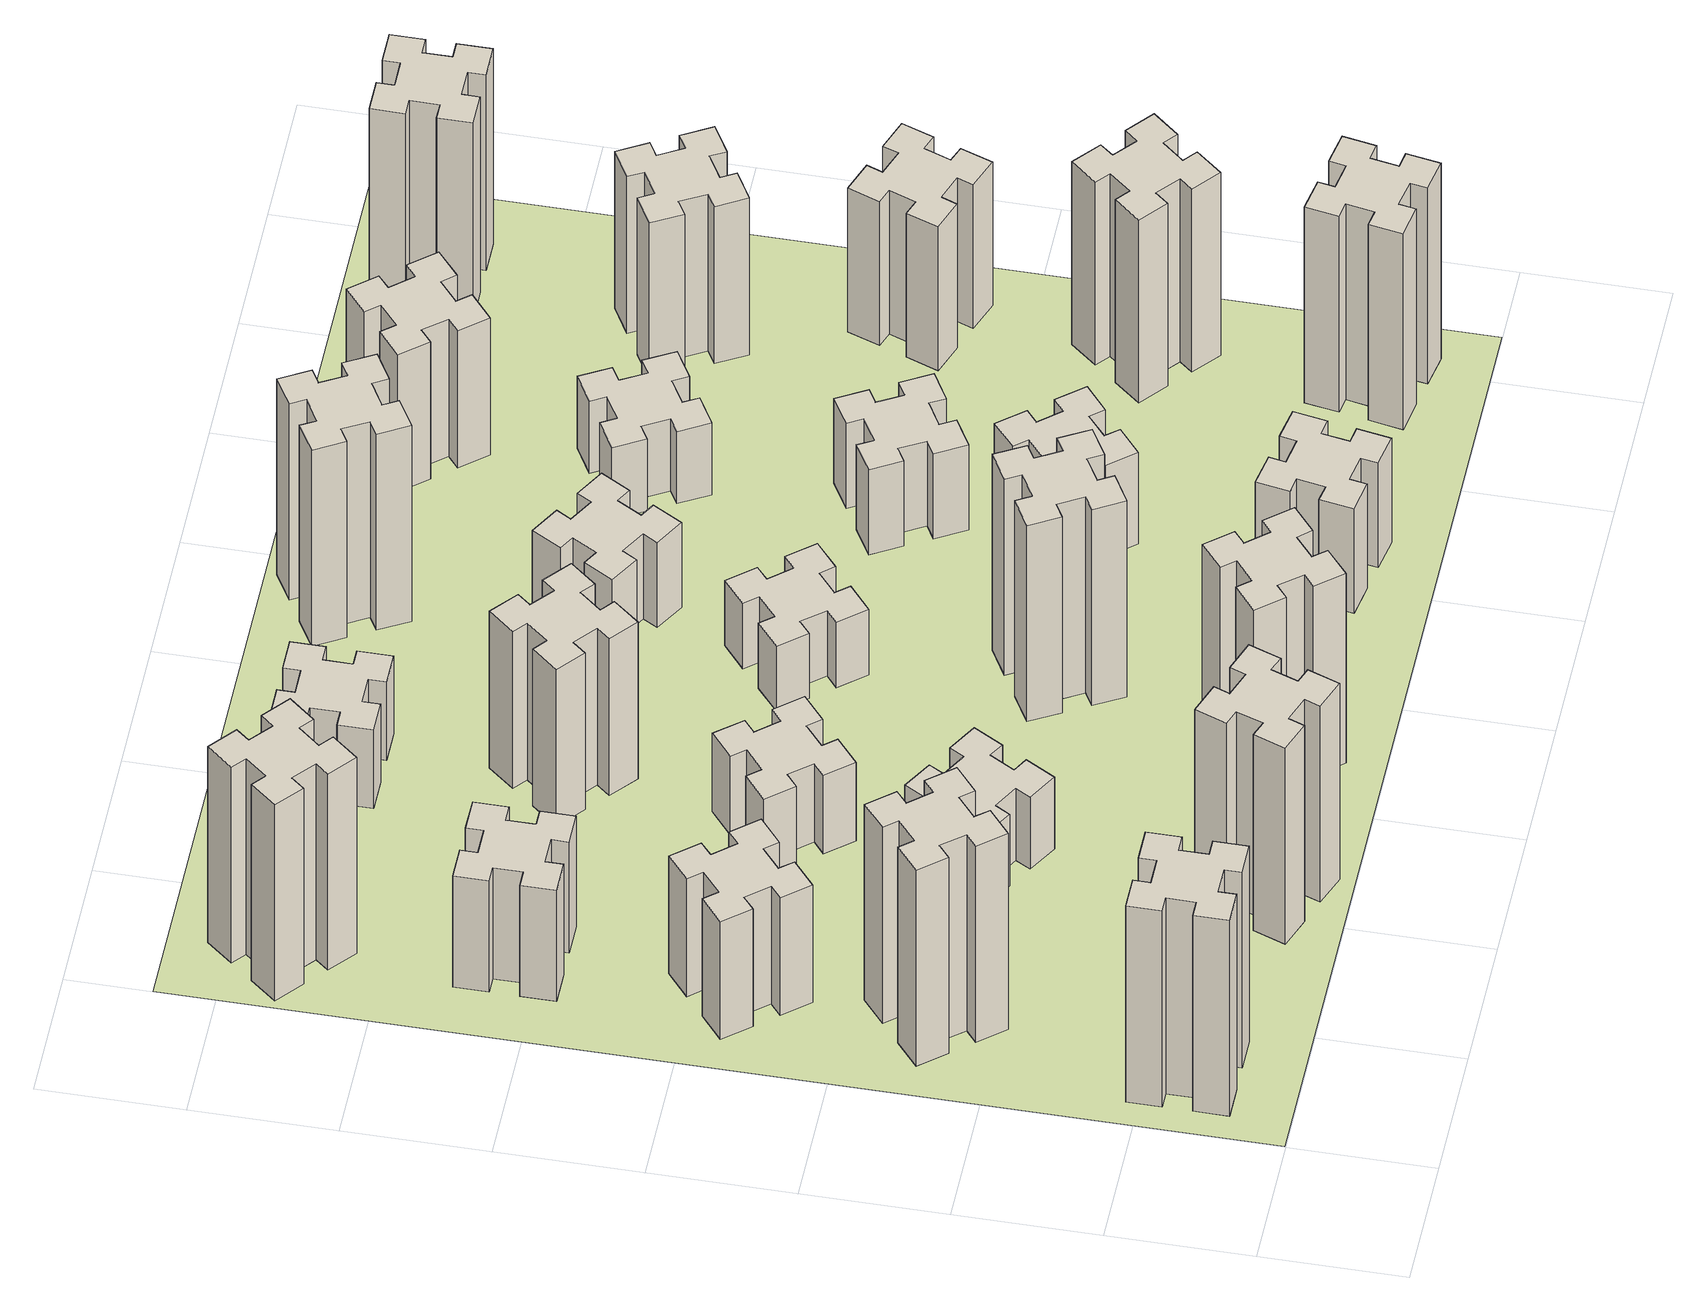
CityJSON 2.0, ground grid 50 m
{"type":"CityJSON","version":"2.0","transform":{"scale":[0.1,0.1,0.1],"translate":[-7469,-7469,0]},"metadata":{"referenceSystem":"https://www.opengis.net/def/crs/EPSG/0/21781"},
"CityObjects":{
"building1":{"type":"Building","attributes":{"class":"1000","function":"1000","usage":"1000","yearOfConstruction":2016,"roofType":"1000","measuredHeight":90,"storeysAboveGround":30,"storeysBelowGround":0},"geometry":[{"type":"Solid","lod":"1","boundaries":[[[[0,1,2,3,4,5,6,7,8,9,10,11,12,13,14,15,16,17,18,19]],[[17,16,20,21]],[[16,15,22,20]],[[15,14,23,22]],[[14,13,24,23]],[[13,12,25,24]],[[12,11,26,25]],[[11,10,27,26]],[[10,9,28,27]],[[9,8,29,28]],[[8,7,30,29]],[[7,6,31,30]],[[6,5,32,31]],[[5,4,33,32]],[[4,3,34,33]],[[3,2,35,34]],[[2,1,36,35]],[[1,0,37,36]],[[0,19,38,37]],[[19,18,39,38]],[[18,17,21,39]],[[24,25,26,27,28,29,30,31,32,33,34,35,36,37,38,39,21,20,22,23]]]]}]},
"building2":{"type":"Building","attributes":{"class":"1000","function":"1000","usage":"1000","yearOfConstruction":2016,"roofType":"1000","measuredHeight":90,"storeysAboveGround":30,"storeysBelowGround":0},"geometry":[{"type":"Solid","lod":"1","boundaries":[[[[40,41,42,43,44,45,46,47,48,49,50,51,52,53,54,55,56,57,58,59]],[[57,56,60,61]],[[56,55,62,60]],[[55,54,63,62]],[[54,53,64,63]],[[53,52,65,64]],[[52,51,66,65]],[[51,50,67,66]],[[50,49,68,67]],[[49,48,69,68]],[[48,47,70,69]],[[47,46,71,70]],[[46,45,72,71]],[[45,44,73,72]],[[44,43,74,73]],[[43,42,75,74]],[[42,41,76,75]],[[41,40,77,76]],[[40,59,78,77]],[[59,58,79,78]],[[58,57,61,79]],[[64,65,66,67,68,69,70,71,72,73,74,75,76,77,78,79,61,60,62,63]]]]}]},
"building3":{"type":"Building","attributes":{"class":"1000","function":"1000","usage":"1000","yearOfConstruction":2016,"roofType":"1000","measuredHeight":54,"storeysAboveGround":30,"storeysBelowGround":0},"geometry":[{"type":"Solid","lod":"1","boundaries":[[[[80,81,82,83,84,85,86,87,88,89,90,91,92,93,94,95,96,97,98,99]],[[97,96,100,101]],[[96,95,102,100]],[[95,94,103,102]],[[94,93,104,103]],[[93,92,105,104]],[[92,91,106,105]],[[91,90,107,106]],[[90,89,108,107]],[[89,88,109,108]],[[88,87,110,109]],[[87,86,111,110]],[[86,85,112,111]],[[85,84,113,112]],[[84,83,114,113]],[[83,82,115,114]],[[82,81,116,115]],[[81,80,117,116]],[[80,99,118,117]],[[99,98,119,118]],[[98,97,101,119]],[[104,105,106,107,108,109,110,111,112,113,114,115,116,117,118,119,101,100,102,103]]]]}]},
"building4":{"type":"Building","attributes":{"class":"1000","function":"1000","usage":"1000","yearOfConstruction":2016,"roofType":"1000","measuredHeight":51,"storeysAboveGround":30,"storeysBelowGround":0},"geometry":[{"type":"Solid","lod":"1","boundaries":[[[[120,121,122,123,124,125,126,127,128,129,130,131,132,133,134,135,136,137,138,139]],[[137,136,140,141]],[[136,135,142,140]],[[135,134,143,142]],[[134,133,144,143]],[[133,132,145,144]],[[132,131,146,145]],[[131,130,147,146]],[[130,129,148,147]],[[129,128,149,148]],[[128,127,150,149]],[[127,126,151,150]],[[126,125,152,151]],[[125,124,153,152]],[[124,123,154,153]],[[123,122,155,154]],[[122,121,156,155]],[[121,120,157,156]],[[120,139,158,157]],[[139,138,159,158]],[[138,137,141,159]],[[144,145,146,147,148,149,150,151,152,153,154,155,156,157,158,159,141,140,142,143]]]]}]},
"building5":{"type":"Building","attributes":{"class":"1000","function":"1000","usage":"1000","yearOfConstruction":2016,"roofType":"1000","measuredHeight":90,"storeysAboveGround":30,"storeysBelowGround":0},"geometry":[{"type":"Solid","lod":"1","boundaries":[[[[160,161,162,163,164,165,166,167,168,169,170,171,172,173,174,175,176,177,178,179]],[[177,176,180,181]],[[176,175,182,180]],[[175,174,183,182]],[[174,173,184,183]],[[173,172,185,184]],[[172,171,186,185]],[[171,170,187,186]],[[170,169,188,187]],[[169,168,189,188]],[[168,167,190,189]],[[167,166,191,190]],[[166,165,192,191]],[[165,164,193,192]],[[164,163,194,193]],[[163,162,195,194]],[[162,161,196,195]],[[161,160,197,196]],[[160,179,198,197]],[[179,178,199,198]],[[178,177,181,199]],[[184,185,186,187,188,189,190,191,192,193,194,195,196,197,198,199,181,180,182,183]]]]}]},
"building6":{"type":"Building","attributes":{"class":"1000","function":"1000","usage":"1000","yearOfConstruction":2016,"roofType":"1000","measuredHeight":90,"storeysAboveGround":30,"storeysBelowGround":0},"geometry":[{"type":"Solid","lod":"1","boundaries":[[[[200,201,202,203,204,205,206,207,208,209,210,211,212,213,214,215,216,217,218,219]],[[217,216,220,221]],[[216,215,222,220]],[[215,214,223,222]],[[214,213,224,223]],[[213,212,225,224]],[[212,211,226,225]],[[211,210,227,226]],[[210,209,228,227]],[[209,208,229,228]],[[208,207,230,229]],[[207,206,231,230]],[[206,205,232,231]],[[205,204,233,232]],[[204,203,234,233]],[[203,202,235,234]],[[202,201,236,235]],[[201,200,237,236]],[[200,219,238,237]],[[219,218,239,238]],[[218,217,221,239]],[[224,225,226,227,228,229,230,231,232,233,234,235,236,237,238,239,221,220,222,223]]]]}]},
"building7":{"type":"Building","attributes":{"class":"1000","function":"1000","usage":"1000","yearOfConstruction":2016,"roofType":"1000","measuredHeight":33,"storeysAboveGround":30,"storeysBelowGround":0},"geometry":[{"type":"Solid","lod":"1","boundaries":[[[[240,241,242,243,244,245,246,247,248,249,250,251,252,253,254,255,256,257,258,259]],[[257,256,260,261]],[[256,255,262,260]],[[255,254,263,262]],[[254,253,264,263]],[[253,252,265,264]],[[252,251,266,265]],[[251,250,267,266]],[[250,249,268,267]],[[249,248,269,268]],[[248,247,270,269]],[[247,246,271,270]],[[246,245,272,271]],[[245,244,273,272]],[[244,243,274,273]],[[243,242,275,274]],[[242,241,276,275]],[[241,240,277,276]],[[240,259,278,277]],[[259,258,279,278]],[[258,257,261,279]],[[264,265,266,267,268,269,270,271,272,273,274,275,276,277,278,279,261,260,262,263]]]]}]},
"building8":{"type":"Building","attributes":{"class":"1000","function":"1000","usage":"1000","yearOfConstruction":2016,"roofType":"1000","measuredHeight":36,"storeysAboveGround":30,"storeysBelowGround":0},"geometry":[{"type":"Solid","lod":"1","boundaries":[[[[280,281,282,283,284,285,286,287,288,289,290,291,292,293,294,295,296,297,298,299]],[[297,296,300,301]],[[296,295,302,300]],[[295,294,303,302]],[[294,293,304,303]],[[293,292,305,304]],[[292,291,306,305]],[[291,290,307,306]],[[290,289,308,307]],[[289,288,309,308]],[[288,287,310,309]],[[287,286,311,310]],[[286,285,312,311]],[[285,284,313,312]],[[284,283,314,313]],[[283,282,315,314]],[[282,281,316,315]],[[281,280,317,316]],[[280,299,318,317]],[[299,298,319,318]],[[298,297,301,319]],[[304,305,306,307,308,309,310,311,312,313,314,315,316,317,318,319,301,300,302,303]]]]}]},
"building9":{"type":"Building","attributes":{"class":"1000","function":"1000","usage":"1000","yearOfConstruction":2016,"roofType":"1000","measuredHeight":87,"storeysAboveGround":30,"storeysBelowGround":0},"geometry":[{"type":"Solid","lod":"1","boundaries":[[[[320,321,322,323,324,325,326,327,328,329,330,331,332,333,334,335,336,337,338,339]],[[337,336,340,341]],[[336,335,342,340]],[[335,334,343,342]],[[334,333,344,343]],[[333,332,345,344]],[[332,331,346,345]],[[331,330,347,346]],[[330,329,348,347]],[[329,328,349,348]],[[328,327,350,349]],[[327,326,351,350]],[[326,325,352,351]],[[325,324,353,352]],[[324,323,354,353]],[[323,322,355,354]],[[322,321,356,355]],[[321,320,357,356]],[[320,339,358,357]],[[339,338,359,358]],[[338,337,341,359]],[[344,345,346,347,348,349,350,351,352,353,354,355,356,357,358,359,341,340,342,343]]]]}]},
"building10":{"type":"Building","attributes":{"class":"1000","function":"1000","usage":"1000","yearOfConstruction":2016,"roofType":"1000","measuredHeight":72,"storeysAboveGround":30,"storeysBelowGround":0},"geometry":[{"type":"Solid","lod":"1","boundaries":[[[[360,361,362,363,364,365,366,367,368,369,370,371,372,373,374,375,376,377,378,379]],[[377,376,380,381]],[[376,375,382,380]],[[375,374,383,382]],[[374,373,384,383]],[[373,372,385,384]],[[372,371,386,385]],[[371,370,387,386]],[[370,369,388,387]],[[369,368,389,388]],[[368,367,390,389]],[[367,366,391,390]],[[366,365,392,391]],[[365,364,393,392]],[[364,363,394,393]],[[363,362,395,394]],[[362,361,396,395]],[[361,360,397,396]],[[360,379,398,397]],[[379,378,399,398]],[[378,377,381,399]],[[384,385,386,387,388,389,390,391,392,393,394,395,396,397,398,399,381,380,382,383]]]]}]},
"building11":{"type":"Building","attributes":{"class":"1000","function":"1000","usage":"1000","yearOfConstruction":2016,"roofType":"1000","measuredHeight":36,"storeysAboveGround":30,"storeysBelowGround":0},"geometry":[{"type":"Solid","lod":"1","boundaries":[[[[400,401,402,403,404,405,406,407,408,409,410,411,412,413,414,415,416,417,418,419]],[[417,416,420,421]],[[416,415,422,420]],[[415,414,423,422]],[[414,413,424,423]],[[413,412,425,424]],[[412,411,426,425]],[[411,410,427,426]],[[410,409,428,427]],[[409,408,429,428]],[[408,407,430,429]],[[407,406,431,430]],[[406,405,432,431]],[[405,404,433,432]],[[404,403,434,433]],[[403,402,435,434]],[[402,401,436,435]],[[401,400,437,436]],[[400,419,438,437]],[[419,418,439,438]],[[418,417,421,439]],[[424,425,426,427,428,429,430,431,432,433,434,435,436,437,438,439,421,420,422,423]]]]}]},
"building12":{"type":"Building","attributes":{"class":"1000","function":"1000","usage":"1000","yearOfConstruction":2016,"roofType":"1000","measuredHeight":90,"storeysAboveGround":30,"storeysBelowGround":0},"geometry":[{"type":"Solid","lod":"1","boundaries":[[[[440,441,442,443,444,445,446,447,448,449,450,451,452,453,454,455,456,457,458,459]],[[457,456,460,461]],[[456,455,462,460]],[[455,454,463,462]],[[454,453,464,463]],[[453,452,465,464]],[[452,451,466,465]],[[451,450,467,466]],[[450,449,468,467]],[[449,448,469,468]],[[448,447,470,469]],[[447,446,471,470]],[[446,445,472,471]],[[445,444,473,472]],[[444,443,474,473]],[[443,442,475,474]],[[442,441,476,475]],[[441,440,477,476]],[[440,459,478,477]],[[459,458,479,478]],[[458,457,461,479]],[[464,465,466,467,468,469,470,471,472,473,474,475,476,477,478,479,461,460,462,463]]]]}]},
"building13":{"type":"Building","attributes":{"class":"1000","function":"1000","usage":"1000","yearOfConstruction":2016,"roofType":"1000","measuredHeight":30,"storeysAboveGround":30,"storeysBelowGround":0},"geometry":[{"type":"Solid","lod":"1","boundaries":[[[[480,481,482,483,484,485,486,487,488,489,490,491,492,493,494,495,496,497,498,499]],[[497,496,500,501]],[[496,495,502,500]],[[495,494,503,502]],[[494,493,504,503]],[[493,492,505,504]],[[492,491,506,505]],[[491,490,507,506]],[[490,489,508,507]],[[489,488,509,508]],[[488,487,510,509]],[[487,486,511,510]],[[486,485,512,511]],[[485,484,513,512]],[[484,483,514,513]],[[483,482,515,514]],[[482,481,516,515]],[[481,480,517,516]],[[480,499,518,517]],[[499,498,519,518]],[[498,497,501,519]],[[504,505,506,507,508,509,510,511,512,513,514,515,516,517,518,519,501,500,502,503]]]]}]},
"building14":{"type":"Building","attributes":{"class":"1000","function":"1000","usage":"1000","yearOfConstruction":2016,"roofType":"1000","measuredHeight":48,"storeysAboveGround":30,"storeysBelowGround":0},"geometry":[{"type":"Solid","lod":"1","boundaries":[[[[520,521,522,523,524,525,526,527,528,529,530,531,532,533,534,535,536,537,538,539]],[[537,536,540,541]],[[536,535,542,540]],[[535,534,543,542]],[[534,533,544,543]],[[533,532,545,544]],[[532,531,546,545]],[[531,530,547,546]],[[530,529,548,547]],[[529,528,549,548]],[[528,527,550,549]],[[527,526,551,550]],[[526,525,552,551]],[[525,524,553,552]],[[524,523,554,553]],[[523,522,555,554]],[[522,521,556,555]],[[521,520,557,556]],[[520,539,558,557]],[[539,538,559,558]],[[538,537,541,559]],[[544,545,546,547,548,549,550,551,552,553,554,555,556,557,558,559,541,540,542,543]]]]}]},
"building15":{"type":"Building","attributes":{"class":"1000","function":"1000","usage":"1000","yearOfConstruction":2016,"roofType":"1000","measuredHeight":39,"storeysAboveGround":30,"storeysBelowGround":0},"geometry":[{"type":"Solid","lod":"1","boundaries":[[[[560,561,562,563,564,565,566,567,568,569,570,571,572,573,574,575,576,577,578,579]],[[577,576,580,581]],[[576,575,582,580]],[[575,574,583,582]],[[574,573,584,583]],[[573,572,585,584]],[[572,571,586,585]],[[571,570,587,586]],[[570,569,588,587]],[[569,568,589,588]],[[568,567,590,589]],[[567,566,591,590]],[[566,565,592,591]],[[565,564,593,592]],[[564,563,594,593]],[[563,562,595,594]],[[562,561,596,595]],[[561,560,597,596]],[[560,579,598,597]],[[579,578,599,598]],[[578,577,581,599]],[[584,585,586,587,588,589,590,591,592,593,594,595,596,597,598,599,581,580,582,583]]]]}]},
"building16":{"type":"Building","attributes":{"class":"1000","function":"1000","usage":"1000","yearOfConstruction":2016,"roofType":"1000","measuredHeight":90,"storeysAboveGround":30,"storeysBelowGround":0},"geometry":[{"type":"Solid","lod":"1","boundaries":[[[[600,601,602,603,604,605,606,607,608,609,610,611,612,613,614,615,616,617,618,619]],[[617,616,620,621]],[[616,615,622,620]],[[615,614,623,622]],[[614,613,624,623]],[[613,612,625,624]],[[612,611,626,625]],[[611,610,627,626]],[[610,609,628,627]],[[609,608,629,628]],[[608,607,630,629]],[[607,606,631,630]],[[606,605,632,631]],[[605,604,633,632]],[[604,603,634,633]],[[603,602,635,634]],[[602,601,636,635]],[[601,600,637,636]],[[600,619,638,637]],[[619,618,639,638]],[[618,617,621,639]],[[624,625,626,627,628,629,630,631,632,633,634,635,636,637,638,639,621,620,622,623]]]]}]},
"building17":{"type":"Building","attributes":{"class":"1000","function":"1000","usage":"1000","yearOfConstruction":2016,"roofType":"1000","measuredHeight":42,"storeysAboveGround":30,"storeysBelowGround":0},"geometry":[{"type":"Solid","lod":"1","boundaries":[[[[640,641,642,643,644,645,646,647,648,649,650,651,652,653,654,655,656,657,658,659]],[[657,656,660,661]],[[656,655,662,660]],[[655,654,663,662]],[[654,653,664,663]],[[653,652,665,664]],[[652,651,666,665]],[[651,650,667,666]],[[650,649,668,667]],[[649,648,669,668]],[[648,647,670,669]],[[647,646,671,670]],[[646,645,672,671]],[[645,644,673,672]],[[644,643,674,673]],[[643,642,675,674]],[[642,641,676,675]],[[641,640,677,676]],[[640,659,678,677]],[[659,658,679,678]],[[658,657,661,679]],[[664,665,666,667,668,669,670,671,672,673,674,675,676,677,678,679,661,660,662,663]]]]}]},
"building18":{"type":"Building","attributes":{"class":"1000","function":"1000","usage":"1000","yearOfConstruction":2016,"roofType":"1000","measuredHeight":39,"storeysAboveGround":30,"storeysBelowGround":0},"geometry":[{"type":"Solid","lod":"1","boundaries":[[[[680,681,682,683,684,685,686,687,688,689,690,691,692,693,694,695,696,697,698,699]],[[697,696,700,701]],[[696,695,702,700]],[[695,694,703,702]],[[694,693,704,703]],[[693,692,705,704]],[[692,691,706,705]],[[691,690,707,706]],[[690,689,708,707]],[[689,688,709,708]],[[688,687,710,709]],[[687,686,711,710]],[[686,685,712,711]],[[685,684,713,712]],[[684,683,714,713]],[[683,682,715,714]],[[682,681,716,715]],[[681,680,717,716]],[[680,699,718,717]],[[699,698,719,718]],[[698,697,701,719]],[[704,705,706,707,708,709,710,711,712,713,714,715,716,717,718,719,701,700,702,703]]]]}]},
"building19":{"type":"Building","attributes":{"class":"1000","function":"1000","usage":"1000","yearOfConstruction":2016,"roofType":"1000","measuredHeight":33,"storeysAboveGround":30,"storeysBelowGround":0},"geometry":[{"type":"Solid","lod":"1","boundaries":[[[[720,721,722,723,724,725,726,727,728,729,730,731,732,733,734,735,736,737,738,739]],[[737,736,740,741]],[[736,735,742,740]],[[735,734,743,742]],[[734,733,744,743]],[[733,732,745,744]],[[732,731,746,745]],[[731,730,747,746]],[[730,729,748,747]],[[729,728,749,748]],[[728,727,750,749]],[[727,726,751,750]],[[726,725,752,751]],[[725,724,753,752]],[[724,723,754,753]],[[723,722,755,754]],[[722,721,756,755]],[[721,720,757,756]],[[720,739,758,757]],[[739,738,759,758]],[[738,737,741,759]],[[744,745,746,747,748,749,750,751,752,753,754,755,756,757,758,759,741,740,742,743]]]]}]},
"building20":{"type":"Building","attributes":{"class":"1000","function":"1000","usage":"1000","yearOfConstruction":2016,"roofType":"1000","measuredHeight":90,"storeysAboveGround":30,"storeysBelowGround":0},"geometry":[{"type":"Solid","lod":"1","boundaries":[[[[760,761,762,763,764,765,766,767,768,769,770,771,772,773,774,775,776,777,778,779]],[[777,776,780,781]],[[776,775,782,780]],[[775,774,783,782]],[[774,773,784,783]],[[773,772,785,784]],[[772,771,786,785]],[[771,770,787,786]],[[770,769,788,787]],[[769,768,789,788]],[[768,767,790,789]],[[767,766,791,790]],[[766,765,792,791]],[[765,764,793,792]],[[764,763,794,793]],[[763,762,795,794]],[[762,761,796,795]],[[761,760,797,796]],[[760,779,798,797]],[[779,778,799,798]],[[778,777,781,799]],[[784,785,786,787,788,789,790,791,792,793,794,795,796,797,798,799,781,780,782,783]]]]}]},
"building21":{"type":"Building","attributes":{"class":"1000","function":"1000","usage":"1000","yearOfConstruction":2016,"roofType":"1000","measuredHeight":63,"storeysAboveGround":30,"storeysBelowGround":0},"geometry":[{"type":"Solid","lod":"1","boundaries":[[[[800,801,802,803,804,805,806,807,808,809,810,811,812,813,814,815,816,817,818,819]],[[817,816,820,821]],[[816,815,822,820]],[[815,814,823,822]],[[814,813,824,823]],[[813,812,825,824]],[[812,811,826,825]],[[811,810,827,826]],[[810,809,828,827]],[[809,808,829,828]],[[808,807,830,829]],[[807,806,831,830]],[[806,805,832,831]],[[805,804,833,832]],[[804,803,834,833]],[[803,802,835,834]],[[802,801,836,835]],[[801,800,837,836]],[[800,819,838,837]],[[819,818,839,838]],[[818,817,821,839]],[[824,825,826,827,828,829,830,831,832,833,834,835,836,837,838,839,821,820,822,823]]]]}]},
"building22":{"type":"Building","attributes":{"class":"1000","function":"1000","usage":"1000","yearOfConstruction":2016,"roofType":"1000","measuredHeight":84,"storeysAboveGround":30,"storeysBelowGround":0},"geometry":[{"type":"Solid","lod":"1","boundaries":[[[[840,841,842,843,844,845,846,847,848,849,850,851,852,853,854,855,856,857,858,859]],[[857,856,860,861]],[[856,855,862,860]],[[855,854,863,862]],[[854,853,864,863]],[[853,852,865,864]],[[852,851,866,865]],[[851,850,867,866]],[[850,849,868,867]],[[849,848,869,868]],[[848,847,870,869]],[[847,846,871,870]],[[846,845,872,871]],[[845,844,873,872]],[[844,843,874,873]],[[843,842,875,874]],[[842,841,876,875]],[[841,840,877,876]],[[840,859,878,877]],[[859,858,879,878]],[[858,857,861,879]],[[864,865,866,867,868,869,870,871,872,873,874,875,876,877,878,879,861,860,862,863]]]]}]},
"building23":{"type":"Building","attributes":{"class":"1000","function":"1000","usage":"1000","yearOfConstruction":2016,"roofType":"1000","measuredHeight":66,"storeysAboveGround":30,"storeysBelowGround":0},"geometry":[{"type":"Solid","lod":"1","boundaries":[[[[880,881,882,883,884,885,886,887,888,889,890,891,892,893,894,895,896,897,898,899]],[[897,896,900,901]],[[896,895,902,900]],[[895,894,903,902]],[[894,893,904,903]],[[893,892,905,904]],[[892,891,906,905]],[[891,890,907,906]],[[890,889,908,907]],[[889,888,909,908]],[[888,887,910,909]],[[887,886,911,910]],[[886,885,912,911]],[[885,884,913,912]],[[884,883,914,913]],[[883,882,915,914]],[[882,881,916,915]],[[881,880,917,916]],[[880,899,918,917]],[[899,898,919,918]],[[898,897,901,919]],[[904,905,906,907,908,909,910,911,912,913,914,915,916,917,918,919,901,900,902,903]]]]}]},
"building24":{"type":"Building","attributes":{"class":"1000","function":"1000","usage":"1000","yearOfConstruction":2016,"roofType":"1000","measuredHeight":72,"storeysAboveGround":30,"storeysBelowGround":0},"geometry":[{"type":"Solid","lod":"1","boundaries":[[[[920,921,922,923,924,925,926,927,928,929,930,931,932,933,934,935,936,937,938,939]],[[937,936,940,941]],[[936,935,942,940]],[[935,934,943,942]],[[934,933,944,943]],[[933,932,945,944]],[[932,931,946,945]],[[931,930,947,946]],[[930,929,948,947]],[[929,928,949,948]],[[928,927,950,949]],[[927,926,951,950]],[[926,925,952,951]],[[925,924,953,952]],[[924,923,954,953]],[[923,922,955,954]],[[922,921,956,955]],[[921,920,957,956]],[[920,939,958,957]],[[939,938,959,958]],[[938,937,941,959]],[[944,945,946,947,948,949,950,951,952,953,954,955,956,957,958,959,941,940,942,943]]]]}]},
"building25":{"type":"Building","attributes":{"class":"1000","function":"1000","usage":"1000","yearOfConstruction":2016,"roofType":"1000","measuredHeight":90,"storeysAboveGround":30,"storeysBelowGround":0},"geometry":[{"type":"Solid","lod":"1","boundaries":[[[[960,961,962,963,964,965,966,967,968,969,970,971,972,973,974,975,976,977,978,979]],[[977,976,980,981]],[[976,975,982,980]],[[975,974,983,982]],[[974,973,984,983]],[[973,972,985,984]],[[972,971,986,985]],[[971,970,987,986]],[[970,969,988,987]],[[969,968,989,988]],[[968,967,990,989]],[[967,966,991,990]],[[966,965,992,991]],[[965,964,993,992]],[[964,963,994,993]],[[963,962,995,994]],[[962,961,996,995]],[[961,960,997,996]],[[960,979,998,997]],[[979,978,999,998]],[[978,977,981,999]],[[984,985,986,987,988,989,990,991,992,993,994,995,996,997,998,999,981,980,982,983]]]]}]},
"landuse1":{"type":"LandUse","attributes":{"name":"plot1","function":"1010"},"geometry":[{"type":"MultiSurface","lod":"1","boundaries":[[[1000,1001,1002,1003]]]}]}
},
"vertices":[
[165,425,0],[165,325,0],[105,325,0],[105,205,0],[225,205,0],[225,265,0],[325,265,0],[325,205,0],[445,205,0],[445,325,0],[385,325,0],[385,425,0],[445,425,0],[445,545,0],[325,545,0],[325,485,0],[225,485,0],[225,545,0],[105,545,0],[105,425,0],[225,485,900],[225,545,900],[325,485,900],[325,545,900],[445,545,900],[445,425,900],[385,425,900],[385,325,900],[445,325,900],[445,205,900],[325,205,900],[325,265,900],[225,265,900],[225,205,900],[105,205,900],[105,325,900],[165,325,900],[165,425,900],[105,425,900],[105,545,900],
[492,1248,0],[427,1324,0],[473,1363,0],[396,1455,0],[304,1378,0],[343,1332,0],[266,1267,0],[228,1313,0],[136,1236,0],[213,1144,0],[259,1183,0],[323,1106,0],[277,1068,0],[354,976,0],[446,1053,0],[408,1099,0],[484,1163,0],[523,1117,0],[615,1194,0],[538,1286,0],[484,1163,900],[523,1117,900],[408,1099,900],[446,1053,900],[354,976,900],[277,1068,900],[323,1106,900],[259,1183,900],[213,1144,900],[136,1236,900],[228,1313,900],[266,1267,900],[343,1332,900],[304,1378,900],[396,1455,900],[473,1363,900],[427,1324,900],[492,1248,900],[538,1286,900],[615,1194,900],
[492,1888,0],[427,1964,0],[473,2003,0],[396,2095,0],[304,2018,0],[343,1972,0],[266,1907,0],[228,1953,0],[136,1876,0],[213,1784,0],[259,1823,0],[323,1746,0],[277,1708,0],[354,1616,0],[446,1693,0],[408,1739,0],[484,1803,0],[523,1757,0],[615,1834,0],[538,1926,0],[484,1803,540],[523,1757,540],[408,1739,540],[446,1693,540],[354,1616,540],[277,1708,540],[323,1746,540],[259,1823,540],[213,1784,540],[136,1876,540],[228,1953,540],[266,1907,540],[343,1972,540],[304,2018,540],[396,2095,540],[473,2003,540],[427,1964,540],[492,1888,540],[538,1926,540],[615,1834,540],
[485,2545,0],[485,2645,0],[545,2645,0],[545,2765,0],[425,2765,0],[425,2705,0],[325,2705,0],[325,2765,0],[205,2765,0],[205,2645,0],[265,2645,0],[265,2545,0],[205,2545,0],[205,2425,0],[325,2425,0],[325,2485,0],[425,2485,0],[425,2425,0],[545,2425,0],[545,2545,0],[425,2485,510],[425,2425,510],[325,2485,510],[325,2425,510],[205,2425,510],[205,2545,510],[265,2545,510],[265,2645,510],[205,2645,510],[205,2765,510],[325,2765,510],[325,2705,510],[425,2705,510],[425,2765,510],[545,2765,510],[545,2645,510],[485,2645,510],[485,2545,510],[545,2545,510],[545,2425,510],
[1029,360,0],[995,266,0],[939,287,0],[897,174,0],[1010,133,0],[1031,189,0],[1125,155,0],[1104,99,0],[1217,57,0],[1258,170,0],[1202,191,0],[1236,285,0],[1292,264,0],[1333,377,0],[1220,418,0],[1200,362,0],[1106,396,0],[1127,452,0],[1014,493,0],[973,380,0],[1106,396,900],[1127,452,900],[1200,362,900],[1220,418,900],[1333,377,900],[1292,264,900],[1236,285,900],[1202,191,900],[1258,170,900],[1217,57,900],[1104,99,900],[1125,155,900],[1031,189,900],[1010,133,900],[897,174,900],[939,287,900],[995,266,900],[1029,360,900],[973,380,900],[1014,493,900],
[384,3387,0],[308,3452,0],[346,3498,0],[254,3575,0],[177,3483,0],[223,3444,0],[159,3368,0],[113,3406,0],[36,3314,0],[128,3237,0],[166,3283,0],[243,3219,0],[204,3173,0],[296,3096,0],[373,3188,0],[327,3226,0],[392,3303,0],[438,3264,0],[515,3356,0],[423,3433,0],[392,3303,900],[438,3264,900],[327,3226,900],[373,3188,900],[296,3096,900],[204,3173,900],[243,3219,900],[166,3283,900],[128,3237,900],[36,3314,900],[113,3406,900],[159,3368,900],[223,3444,900],[177,3483,900],[254,3575,900],[346,3498,900],[308,3452,900],[384,3387,900],[423,3433,900],[515,3356,900],
[1186,1117,0],[1236,1204,0],[1288,1174,0],[1348,1278,0],[1244,1338,0],[1214,1286,0],[1127,1336,0],[1157,1388,0],[1053,1448,0],[993,1344,0],[1045,1314,0],[995,1227,0],[943,1257,0],[883,1153,0],[987,1093,0],[1017,1145,0],[1104,1095,0],[1074,1043,0],[1178,983,0],[1238,1087,0],[1104,1095,330],[1074,1043,330],[1017,1145,330],[987,1093,330],[883,1153,330],[943,1257,330],[995,1227,330],[1045,1314,330],[993,1344,330],[1053,1448,330],[1157,1388,330],[1127,1336,330],[1214,1286,330],[1244,1338,330],[1348,1278,330],[1288,1174,330],[1236,1204,330],[1186,1117,330],[1238,1087,330],[1178,983,330],
[1083,1972,0],[1006,1907,0],[968,1953,0],[876,1876,0],[953,1784,0],[999,1823,0],[1063,1746,0],[1017,1708,0],[1094,1616,0],[1186,1693,0],[1148,1739,0],[1224,1803,0],[1263,1757,0],[1355,1834,0],[1278,1926,0],[1232,1888,0],[1167,1964,0],[1213,2003,0],[1136,2095,0],[1044,2018,0],[1167,1964,360],[1213,2003,360],[1232,1888,360],[1278,1926,360],[1355,1834,360],[1263,1757,360],[1224,1803,360],[1148,1739,360],[1186,1693,360],[1094,1616,360],[1017,1708,360],[1063,1746,360],[999,1823,360],[953,1784,360],[876,1876,360],[968,1953,360],[1006,1907,360],[1083,1972,360],[1044,2018,360],[1136,2095,360],
[1639,343,0],[1703,266,0],[1657,228,0],[1734,136,0],[1826,213,0],[1788,259,0],[1864,323,0],[1903,277,0],[1995,354,0],[1918,446,0],[1872,408,0],[1807,484,0],[1853,523,0],[1776,615,0],[1684,538,0],[1723,492,0],[1646,427,0],[1608,473,0],[1516,396,0],[1593,304,0],[1646,427,870],[1608,473,870],[1723,492,870],[1684,538,870],[1776,615,870],[1853,523,870],[1807,484,870],[1872,408,870],[1918,446,870],[1995,354,870],[1903,277,870],[1864,323,870],[1788,259,870],[1826,213,870],[1734,136,870],[1657,228,870],[1703,266,870],[1639,343,870],[1593,304,870],[1516,396,870],
[1267,2486,0],[1332,2563,0],[1378,2524,0],[1455,2616,0],[1363,2693,0],[1324,2647,0],[1248,2712,0],[1286,2758,0],[1194,2835,0],[1117,2743,0],[1163,2704,0],[1099,2628,0],[1053,2666,0],[976,2574,0],[1068,2497,0],[1106,2543,0],[1183,2479,0],[1144,2433,0],[1236,2356,0],[1313,2448,0],[1183,2479,720],[1144,2433,720],[1106,2543,720],[1068,2497,720],[976,2574,720],[1053,2666,720],[1099,2628,720],[1163,2704,720],[1117,2743,720],[1194,2835,720],[1286,2758,720],[1248,2712,720],[1324,2647,720],[1363,2693,720],[1455,2616,720],[1378,2524,720],[1332,2563,720],[1267,2486,720],[1313,2448,720],[1236,2356,720],
[1065,3225,0],[1165,3225,0],[1165,3165,0],[1285,3165,0],[1285,3285,0],[1225,3285,0],[1225,3385,0],[1285,3385,0],[1285,3505,0],[1165,3505,0],[1165,3445,0],[1065,3445,0],[1065,3505,0],[945,3505,0],[945,3385,0],[1005,3385,0],[1005,3285,0],[945,3285,0],[945,3165,0],[1065,3165,0],[1005,3285,360],[945,3285,360],[1005,3385,360],[945,3385,360],[945,3505,360],[1065,3505,360],[1065,3445,360],[1165,3445,360],[1165,3505,360],[1285,3505,360],[1285,3385,360],[1225,3385,360],[1225,3285,360],[1285,3285,360],[1285,3165,360],[1165,3165,360],[1165,3225,360],[1065,3225,360],[1065,3165,360],[945,3165,360],
[1944,1236,0],[1857,1186,0],[1827,1238,0],[1723,1178,0],[1783,1074,0],[1835,1104,0],[1885,1017,0],[1833,987,0],[1893,883,0],[1997,943,0],[1967,995,0],[2054,1045,0],[2084,993,0],[2188,1053,0],[2128,1157,0],[2076,1127,0],[2026,1214,0],[2078,1244,0],[2018,1348,0],[1914,1288,0],[2026,1214,900],[2078,1244,900],[2076,1127,900],[2128,1157,900],[2188,1053,900],[2084,993,900],[2054,1045,900],[1967,995,900],[1997,943,900],[1893,883,900],[1833,987,900],[1885,1017,900],[1835,1104,900],[1783,1074,900],[1723,1178,900],[1827,1238,900],[1857,1186,900],[1944,1236,900],[1914,1288,900],[2018,1348,900],
[1972,1988,0],[1907,2064,0],[1953,2103,0],[1876,2195,0],[1784,2118,0],[1823,2072,0],[1746,2007,0],[1708,2053,0],[1616,1976,0],[1693,1884,0],[1739,1923,0],[1803,1846,0],[1757,1808,0],[1834,1716,0],[1926,1793,0],[1888,1839,0],[1964,1903,0],[2003,1857,0],[2095,1934,0],[2018,2026,0],[1964,1903,300],[2003,1857,300],[1888,1839,300],[1926,1793,300],[1834,1716,300],[1757,1808,300],[1803,1846,300],[1739,1923,300],[1693,1884,300],[1616,1976,300],[1708,2053,300],[1746,2007,300],[1823,2072,300],[1784,2118,300],[1876,2195,300],[1953,2103,300],[1907,2064,300],[1972,1988,300],[2018,2026,300],[2095,1934,300],
[2496,444,0],[2478,345,0],[2419,356,0],[2398,237,0],[2517,217,0],[2527,276,0],[2625,258,0],[2615,199,0],[2733,178,0],[2754,297,0],[2695,307,0],[2712,405,0],[2771,395,0],[2792,513,0],[2674,534,0],[2664,475,0],[2565,492,0],[2576,551,0],[2457,572,0],[2437,454,0],[2565,492,480],[2576,551,480],[2664,475,480],[2674,534,480],[2792,513,480],[2771,395,480],[2712,405,480],[2695,307,480],[2754,297,480],[2733,178,480],[2615,199,480],[2625,258,480],[2527,276,480],[2517,217,480],[2398,237,480],[2419,356,480],[2478,345,480],[2496,444,480],[2437,454,480],[2457,572,480],
[2026,2497,0],[2076,2584,0],[2128,2554,0],[2188,2658,0],[2084,2718,0],[2054,2666,0],[1967,2716,0],[1997,2768,0],[1893,2828,0],[1833,2724,0],[1885,2694,0],[1835,2607,0],[1783,2637,0],[1723,2533,0],[1827,2473,0],[1857,2525,0],[1944,2475,0],[1914,2423,0],[2018,2363,0],[2078,2467,0],[1944,2475,390],[1914,2423,390],[1857,2525,390],[1827,2473,390],[1723,2533,390],[1783,2637,390],[1835,2607,390],[1885,2694,390],[1833,2724,390],[1893,2828,390],[1997,2768,390],[1967,2716,390],[2054,2666,390],[2084,2718,390],[2188,2658,390],[2128,2554,390],[2076,2584,390],[2026,2497,390],[2078,2467,390],[2018,2363,390],
[1844,3556,0],[1757,3506,0],[1727,3558,0],[1623,3498,0],[1683,3394,0],[1735,3424,0],[1785,3337,0],[1733,3307,0],[1793,3203,0],[1897,3263,0],[1867,3315,0],[1954,3365,0],[1984,3313,0],[2088,3373,0],[2028,3477,0],[1976,3447,0],[1926,3534,0],[1978,3564,0],[1918,3668,0],[1814,3608,0],[1926,3534,900],[1978,3564,900],[1976,3447,900],[2028,3477,900],[2088,3373,900],[1984,3313,900],[1954,3365,900],[1867,3315,900],[1897,3263,900],[1793,3203,900],[1733,3307,900],[1785,3337,900],[1735,3424,900],[1683,3394,900],[1623,3498,900],[1727,3558,900],[1757,3506,900],[1844,3556,900],[1814,3608,900],[1918,3668,900],
[2563,1332,0],[2486,1267,0],[2448,1313,0],[2356,1236,0],[2433,1144,0],[2479,1183,0],[2543,1106,0],[2497,1068,0],[2574,976,0],[2666,1053,0],[2628,1099,0],[2704,1163,0],[2743,1117,0],[2835,1194,0],[2758,1286,0],[2712,1248,0],[2647,1324,0],[2693,1363,0],[2616,1455,0],[2524,1378,0],[2647,1324,420],[2693,1363,420],[2712,1248,420],[2758,1286,420],[2835,1194,420],[2743,1117,420],[2704,1163,420],[2628,1099,420],[2666,1053,420],[2574,976,420],[2497,1068,420],[2543,1106,420],[2479,1183,420],[2433,1144,420],[2356,1236,420],[2448,1313,420],[2486,1267,420],[2563,1332,420],[2524,1378,420],[2616,1455,420],
[2475,1744,0],[2525,1657,0],[2473,1627,0],[2533,1523,0],[2637,1583,0],[2607,1635,0],[2694,1685,0],[2724,1633,0],[2828,1693,0],[2768,1797,0],[2716,1767,0],[2666,1854,0],[2718,1884,0],[2658,1988,0],[2554,1928,0],[2584,1876,0],[2497,1826,0],[2467,1878,0],[2363,1818,0],[2423,1714,0],[2497,1826,390],[2467,1878,390],[2584,1876,390],[2554,1928,390],[2658,1988,390],[2718,1884,390],[2666,1854,390],[2716,1767,390],[2768,1797,390],[2828,1693,390],[2724,1633,390],[2694,1685,390],[2607,1635,390],[2637,1583,390],[2533,1523,390],[2473,1627,390],[2525,1657,390],[2475,1744,390],[2423,1714,390],[2363,1818,390],
[2607,2475,0],[2694,2525,0],[2724,2473,0],[2828,2533,0],[2768,2637,0],[2716,2607,0],[2666,2694,0],[2718,2724,0],[2658,2828,0],[2554,2768,0],[2584,2716,0],[2497,2666,0],[2467,2718,0],[2363,2658,0],[2423,2554,0],[2475,2584,0],[2525,2497,0],[2473,2467,0],[2533,2363,0],[2637,2423,0],[2525,2497,330],[2473,2467,330],[2475,2584,330],[2423,2554,330],[2363,2658,330],[2467,2718,330],[2497,2666,330],[2584,2716,330],[2554,2768,330],[2658,2828,330],[2718,2724,330],[2666,2694,330],[2716,2607,330],[2768,2637,330],[2828,2533,330],[2724,2473,330],[2694,2525,330],[2607,2475,330],[2637,2423,330],[2533,2363,330],
[3504,475,0],[3405,492,0],[3416,551,0],[3297,572,0],[3277,454,0],[3336,444,0],[3318,345,0],[3259,356,0],[3238,237,0],[3357,217,0],[3367,276,0],[3465,258,0],[3455,199,0],[3573,178,0],[3594,297,0],[3535,307,0],[3552,405,0],[3611,395,0],[3632,513,0],[3514,534,0],[3552,405,900],[3611,395,900],[3535,307,900],[3594,297,900],[3573,178,900],[3455,199,900],[3465,258,900],[3367,276,900],[3357,217,900],[3238,237,900],[3259,356,900],[3318,345,900],[3336,444,900],[3277,454,900],[3297,572,900],[3416,551,900],[3405,492,900],[3504,475,900],[3514,534,900],[3632,513,900],
[2712,3368,0],[2647,3444,0],[2693,3483,0],[2616,3575,0],[2524,3498,0],[2563,3452,0],[2486,3387,0],[2448,3433,0],[2356,3356,0],[2433,3264,0],[2479,3303,0],[2543,3226,0],[2497,3188,0],[2574,3096,0],[2666,3173,0],[2628,3219,0],[2704,3283,0],[2743,3237,0],[2835,3314,0],[2758,3406,0],[2704,3283,630],[2743,3237,630],[2628,3219,630],[2666,3173,630],[2574,3096,630],[2497,3188,630],[2543,3226,630],[2479,3303,630],[2433,3264,630],[2356,3356,630],[2448,3433,630],[2486,3387,630],[2563,3452,630],[2524,3498,630],[2616,3575,630],[2693,3483,630],[2647,3444,630],[2712,3368,630],[2758,3406,630],[2835,3314,630],
[3487,1006,0],[3552,1083,0],[3598,1044,0],[3675,1136,0],[3583,1213,0],[3544,1167,0],[3468,1232,0],[3506,1278,0],[3414,1355,0],[3337,1263,0],[3383,1224,0],[3319,1148,0],[3273,1186,0],[3196,1094,0],[3288,1017,0],[3326,1063,0],[3403,999,0],[3364,953,0],[3456,876,0],[3533,968,0],[3403,999,840],[3364,953,840],[3326,1063,840],[3288,1017,840],[3196,1094,840],[3273,1186,840],[3319,1148,840],[3383,1224,840],[3337,1263,840],[3414,1355,840],[3506,1278,840],[3468,1232,840],[3544,1167,840],[3583,1213,840],[3675,1136,840],[3598,1044,840],[3552,1083,840],[3487,1006,840],[3533,968,840],[3456,876,840],
[3520,1942,0],[3426,1976,0],[3447,2032,0],[3334,2073,0],[3293,1960,0],[3349,1940,0],[3315,1846,0],[3259,1867,0],[3217,1754,0],[3330,1713,0],[3351,1769,0],[3445,1735,0],[3424,1679,0],[3537,1637,0],[3578,1750,0],[3522,1771,0],[3556,1865,0],[3612,1844,0],[3653,1957,0],[3540,1998,0],[3556,1865,660],[3612,1844,660],[3522,1771,660],[3578,1750,660],[3537,1637,660],[3424,1679,660],[3445,1735,660],[3351,1769,660],[3330,1713,660],[3217,1754,660],[3259,1867,660],[3315,1846,660],[3349,1940,660],[3293,1960,660],[3334,2073,660],[3447,2032,660],[3426,1976,660],[3520,1942,660],[3540,1998,660],[3653,1957,660],
[3247,2475,0],[3334,2525,0],[3364,2473,0],[3468,2533,0],[3408,2637,0],[3356,2607,0],[3306,2694,0],[3358,2724,0],[3298,2828,0],[3194,2768,0],[3224,2716,0],[3137,2666,0],[3107,2718,0],[3003,2658,0],[3063,2554,0],[3115,2584,0],[3165,2497,0],[3113,2467,0],[3173,2363,0],[3277,2423,0],[3165,2497,720],[3113,2467,720],[3115,2584,720],[3063,2554,720],[3003,2658,720],[3107,2718,720],[3137,2666,720],[3224,2716,720],[3194,2768,720],[3298,2828,720],[3358,2724,720],[3306,2694,720],[3356,2607,720],[3408,2637,720],[3468,2533,720],[3364,2473,720],[3334,2525,720],[3247,2475,720],[3277,2423,720],[3173,2363,720],
[3285,3325,0],[3385,3325,0],[3385,3265,0],[3505,3265,0],[3505,3385,0],[3445,3385,0],[3445,3485,0],[3505,3485,0],[3505,3605,0],[3385,3605,0],[3385,3545,0],[3285,3545,0],[3285,3605,0],[3165,3605,0],[3165,3485,0],[3225,3485,0],[3225,3385,0],[3165,3385,0],[3165,3265,0],[3285,3265,0],[3225,3385,900],[3165,3385,900],[3225,3485,900],[3165,3485,900],[3165,3605,900],[3285,3605,900],[3285,3545,900],[3385,3545,900],[3385,3605,900],[3505,3605,900],[3505,3485,900],[3445,3485,900],[3445,3385,900],[3505,3385,900],[3505,3265,900],[3385,3265,900],[3385,3325,900],[3285,3325,900],[3285,3265,900],[3165,3265,900],
[5,3705,0],[3705,3705,0],[3705,5,0],[5,5,0]
]}
